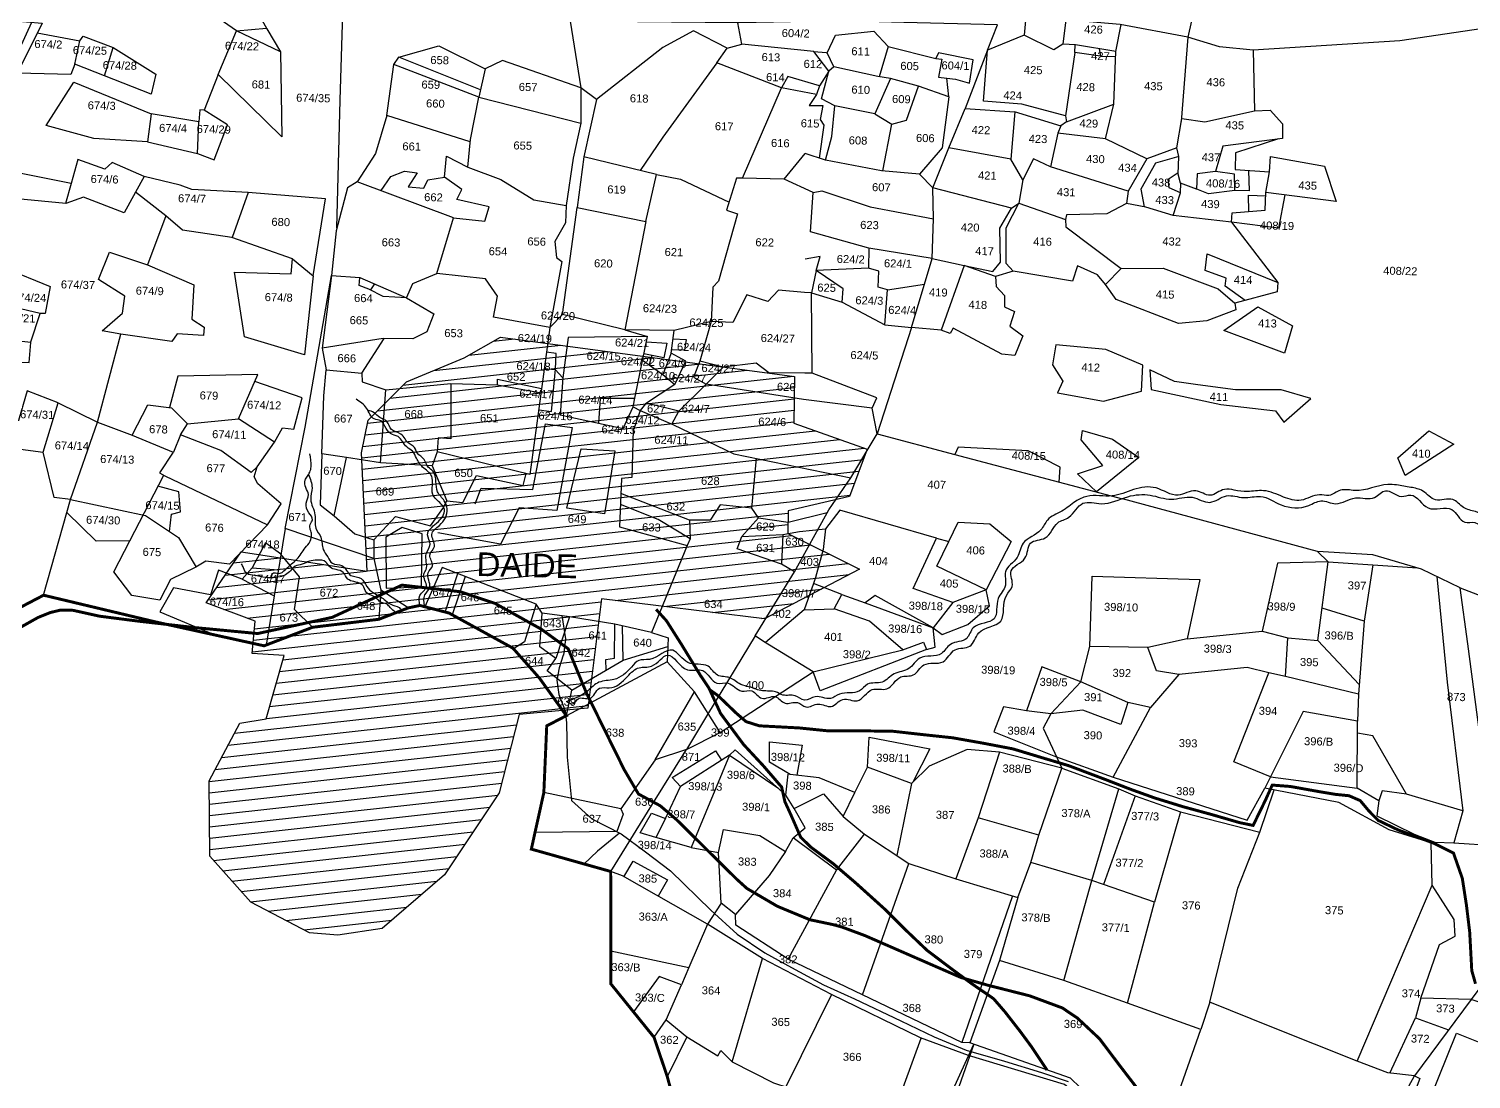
# Model space of a CAD drawing. Header units: millimetres. Extents: x 348367 to 356748, y 1836285 to 1844490.
# Drawn here: x 350241 to 352675, y 1839039 to 1840811 of the extents above; entities that cross this region are included whole.
import ezdxf
from ezdxf.enums import TextEntityAlignment as Align

# ---------------------------------------------------------------- set-up
doc = ezdxf.new("R2010")
doc.units = ezdxf.units.MM
for name, color, linetype in [('BND', 6, 'Continuous'), ('DIMENSION', 7, 'Continuous'), ('Plot', 7, 'Continuous'), ('ROAD', 1, 'Continuous'), ('ROADS', 50, 'Continuous'), ('Stream', 4, 'Continuous'), ('VILLAGE AREA', 1, 'Continuous')]:
    doc.layers.add(name, color=color, linetype=linetype)
doc.styles.get("Standard").update_dxf_attribs({"font": 'arial.ttf'})

msp = doc.modelspace()

# ---------------------------------------------------------------- hatches: boundary and pattern name
at = {"layer": 'VILLAGE AREA'}
h = msp.add_hatch(dxfattribs=at)
h.set_pattern_fill('ANSI31', color=256, scale=6, angle=321.2909465, style=0)
h.paths.add_polyline_path([(350714.4, 1839286.1), (350615.4, 1839337.5), (350546.4, 1839415.2), (350545.4, 1839542.3), (350596.9, 1839639.4), (350641.6, 1839647.1), (350671.7, 1839753.9), (350617.9, 1839757.3), (350623.1, 1839811.7), (350540, 1839842.8), (350599.3, 1839928.7), (350812, 1839896), (350802.4, 1840095.6), (350813.4, 1840150.8), (350878.4, 1840215.8), (350975.9, 1840255.9), (351036.7, 1840291.2), (351533, 1840224.8), (351532.1, 1840146), (351656, 1840102), (351625.9, 1840022.2), (351522.2, 1839997.8), (351521.7, 1839959.6), (351643, 1839899.5), (351482.3, 1839815.9), (351207.3, 1839849.6), (351184.3, 1839664.7), (351068.7, 1839654.5), (351034.9, 1839521.9), (350942.7, 1839384), (350837.4, 1839293.2), (350762.2, 1839281.8)])
h.paths.add_polyline_path([(350985.9, 1839878.4), (351176.6, 1839873.8), (351178, 1839933.8), (350987.3, 1839938.3)], flags=24)

# ---------------------------------------------------------------- linework, layer by layer
at = {"layer": 'BND', "lineweight": 30, "const_width": 5}
msp.add_lwpolyline([(351346.5, 1838940.5), (351318.5, 1839042.8), (351296.1, 1839109.5), (351223.3, 1839199.6), (351222.9, 1839389.4), (351089, 1839427.1), (351110.1, 1839522.5), (351115, 1839635.1), (351148.1, 1839652.3), (351102.7, 1839715.7), (351058, 1839766.2), (350950.1, 1839825.5), (350900.9, 1839838.3), (350881.4, 1839834.2), (350831.8, 1839815), (350719.9, 1839801.5), (350638, 1839770.2), (350453.6, 1839810.8), (350265.9, 1839855.6), (349910.9, 1839670.1)], dxfattribs=at)
at = {"layer": 'Plot'}
for points in [[(352303, 1841343.9), (352264.8, 1841098.9), (352209.1, 1840852.2), (352196.7, 1840797.2)], [(352912, 1840843.8), (352554.7, 1840791), (352307.1, 1840775.2), (352250.4, 1840780.9), (352196.7, 1840797.2), (352082.9, 1840818.9), (351991.1, 1840826.3), (351923.5, 1840831.8), (351920.8, 1840800.4), (351859, 1840775.1), (351875.9, 1840817.9), (351717.5, 1840822.1), (351614.4, 1840824.8), (351439.3, 1840821.3), (351154.6, 1840824.5), (350771.3, 1840855.9), (350515.5, 1840907.2), (350330, 1840958.2), (350145.2, 1841019)], [(350598.5, 1840890.6), (350642.7, 1840811.5), (350665.7, 1840772.3), (350668.2, 1840628.9), (350560.7, 1840734.1), (350537.1, 1840673.9), (350529.6, 1840674.5), (350528, 1840654.3), (350447.5, 1840667.8), (350441.1, 1840620.9), (350525.6, 1840601.1), (350528, 1840654.3)], [(350760.7, 1840475.5), (350766.5, 1840691.1), (350771.3, 1840855.9), (350672.1, 1840860.3), (350669.2, 1840876.4)], [(350560.7, 1840734.1), (350591.2, 1840807.8), (350521.5, 1840856.2)], [(350210.5, 1840825.6), (350263.6, 1840821.1), (350220.5, 1840734.6), (350174.2, 1840666.4), (350246, 1840822.6)], [(350665.7, 1840772.3), (350591.2, 1840807.8), (350642, 1840812.7)], [(351154.6, 1840824.5), (351172.4, 1840712), (351172.4, 1840652.4), (351159.5, 1840593.1), (351147.9, 1840513.1), (351146.6, 1840483.8), (351128.5, 1840452.6), (351131.3, 1840425.5), (351140.5, 1840418.6), (351120.3, 1840307.6), (351105.1, 1840195.3), (351086.7, 1840059.5), (350929.9, 1840097.8), (350921.7, 1840073.7), (350946.3, 1840014.7), (350973.3, 1840011.9), (350996.4, 1840057.5), (351075.4, 1840040.8), (351080.3, 1840061.1)], [(351668.7, 1840668.2), (351601.4, 1840681.7), (351578.6, 1840693.3), (351591, 1840739.9), (351565.8, 1840773.3), (351444.5, 1840785.4), (351437.3, 1840821.4)], [(351991.1, 1840826.3), (351986.1, 1840785.3)], [(352057.9, 1840625.8), (352072.2, 1840684.1), (352075.5, 1840773.1), (352084.2, 1840818.7)], [(350255.2, 1840804.4), (350327, 1840790.9), (350332.4, 1840799), (350383.3, 1840779.6), (350455.1, 1840734.9), (350447.7, 1840701.2), (350368.7, 1840732.3), (350318.8, 1840752), (350311.7, 1840734.1), (350221.6, 1840736.8)], [(350318.8, 1840752), (350327, 1840790.9)], [(351419.7, 1840778.9), (351362.9, 1840808.1), (351310.7, 1840780), (351198.7, 1840692), (351172.4, 1840712), (351040.2, 1840758), (351010.9, 1840743.6), (351000.3, 1840696.1), (351172.4, 1840652.4)], [(351599.7, 1840747.4), (351591, 1840739.9), (351575.1, 1840715.3), (351521.7, 1840730.9), (351511.2, 1840711.6), (351402.3, 1840754.1), (351419.7, 1840778.9), (351444.5, 1840785.4)], [(351793.6, 1840696.4), (351742.3, 1840714.5), (351695.4, 1840727.3), (351673.9, 1840730.9), (351599.7, 1840747.4), (351588.5, 1840770.9), (351602.2, 1840800.4), (351666.8, 1840807.5), (351691.2, 1840781.5), (351676.2, 1840730.5)], [(352075.5, 1840773.1), (352007.3, 1840784.3), (351986.1, 1840785.3), (351970.9, 1840775.8), (351920.8, 1840800.4)], [(352196.7, 1840797.2), (352185.8, 1840655.1)], [(350368.7, 1840732.3), (350383.3, 1840779.6)], [(350985.7, 1840620.9), (350845.1, 1840664.9), (350856.9, 1840751.3), (350865.2, 1840763.8), (350932.9, 1840782.8), (351010.9, 1840743.6)], [(351003, 1840708.3), (350865.2, 1840763.8)], [(351565.8, 1840773.3), (351586.3, 1840771.3)], [(351691.2, 1840781.5), (351771.5, 1840761.2)], [(351793.6, 1840696.4), (351790.1, 1840728.3), (351804.8, 1840726.6), (351828.2, 1840719.8), (351834.7, 1840759.3), (351776, 1840770.6), (351771.5, 1840761.2), (351781.6, 1840760.3), (351776, 1840729.6), (351790.1, 1840728.3)], [(351990.6, 1840664.5), (351917, 1840684.2), (351851.9, 1840689.1), (351859, 1840775.1), (351821.4, 1840677.1)], [(352006.3, 1840771.6), (351990.6, 1840664.5), (351991.9, 1840654.4), (351982.5, 1840647.7)], [(352049.4, 1840765.4), (352006.3, 1840771.6), (352006.9, 1840784.3)], [(352047.5, 1840777.7), (352049.4, 1840765.4), (352075.2, 1840764.5)], [(352307.1, 1840775.2), (352309.6, 1840673.1), (352335.9, 1840674.3), (352356.7, 1840651), (352356.8, 1840626.5), (352256.2, 1840613.2), (352243.4, 1840570.5), (352212.9, 1840566.9), (352211.5, 1840540.8), (352184.3, 1840551.1), (352180.7, 1840566.2), (352181.9, 1840595.8), (352178.5, 1840610.5), (352186.6, 1840659.9), (352225.8, 1840654.3), (352309.6, 1840673.1)], [(351000.3, 1840696.1), (350856.9, 1840751.3)], [(351402.3, 1840754.1), (351311.1, 1840628.6), (351272.5, 1840572.3)], [(350441.1, 1840620.9), (350350.4, 1840626.5), (350270, 1840648.1), (350316.9, 1840721.3), (350447.5, 1840667.8)], [(351575.1, 1840715.3), (351570.5, 1840700.4), (351511.2, 1840711.6)], [(351695.4, 1840727.3), (351668.7, 1840668.2), (351697.4, 1840650.5)], [(351682.1, 1840571.8), (351697.4, 1840650.5), (351722, 1840657.1), (351742.3, 1840714.5)], [(350981.6, 1840578), (350986.1, 1840624.4), (351000.3, 1840696.1)], [(351198.7, 1840692), (351177.7, 1840595.2), (351166.2, 1840509.6), (351282.4, 1840486.4), (351300.1, 1840565.6), (351177.7, 1840595.2)], [(351445.6, 1840559.1), (351511.2, 1840711.6)], [(351570.5, 1840700.4), (351557.9, 1840682.2), (351581.2, 1840681.8), (351576.5, 1840658.5), (351582.6, 1840649), (351575, 1840593.1)], [(351793.6, 1840696.4), (351782.2, 1840610.3), (351744, 1840565.9)], [(350525.6, 1840601.1), (350553.7, 1840590.5), (350576.5, 1840649.2), (350537.1, 1840673.9)], [(350845.1, 1840664.9), (350826.2, 1840601.1), (350795.2, 1840553.2), (350778.5, 1840543.1), (350759.4, 1840470.7), (350752, 1840394.9), (350799.7, 1840391.7), (350878.4, 1840357.7), (350839, 1840359.4), (350814.9, 1840372), (350798.7, 1840378.4), (350799.7, 1840391.7)], [(351585.3, 1840589.7), (351596.4, 1840629.7), (351601.4, 1840681.7)], [(352178.5, 1840610.5), (352127.6, 1840591.9), (352057.9, 1840625.8), (351977.3, 1840635.2), (351965.2, 1840578.7), (351936.6, 1840592.1), (351918.2, 1840556.3), (351898.4, 1840591.6), (351793.4, 1840610.4), (351821.4, 1840677.1), (351905.2, 1840671.5), (351898.4, 1840591.6)], [(351903.8, 1840671.6), (351982.5, 1840647.7), (351977.5, 1840635.1)], [(351991.9, 1840654.4), (352072.2, 1840684.1)], [(352350, 1840625.6), (352277.6, 1840602.2), (352276.6, 1840573.9), (352334.8, 1840570.3), (352336.3, 1840596.2), (352427.4, 1840579.8), (352447.2, 1840520), (352328.7, 1840535.1), (352334.8, 1840570.3)], [(350435.6, 1840561.9), (350381.5, 1840585.7), (350369.3, 1840574.7), (350323.7, 1840590.9), (350312.6, 1840550.6), (350303.1, 1840516.4)], [(351141.8, 1840329.3), (351120.3, 1840307.6), (351025.3, 1840324.9), (351031.8, 1840360.3), (351011.7, 1840389.5), (350929.8, 1840398.7), (350957.9, 1840492.7), (351010.4, 1840486.6), (351017.8, 1840510.8), (350963.3, 1840523.5), (350971.7, 1840540), (350942.7, 1840561.1), (350945.8, 1840596.5), (350981.6, 1840578), (351037.8, 1840556.9), (351093.3, 1840522.6), (351147.9, 1840513.1)], [(351515.9, 1840557.4), (351550.9, 1840601.2)], [(351765.7, 1840424), (351767.6, 1840491), (351766.6, 1840542.9), (351744, 1840565.9), (351679.9, 1840572), (351585.3, 1840589.7), (351550.9, 1840601.2)], [(351899.6, 1840509), (351766.6, 1840542.9), (351793.4, 1840610.4)], [(352127.6, 1840591.9), (352096.2, 1840537.3), (352093.3, 1840516.6)], [(352181.9, 1840595.8), (352142.4, 1840584.7), (352117.7, 1840540.8), (352123.3, 1840511)], [(350312.6, 1840550.6), (350208.4, 1840571.1), (350150.3, 1840582.5), (350138.6, 1840532.6)], [(350835.3, 1840538.3), (350851.8, 1840562.3), (350874.9, 1840571.4), (350896.1, 1840568.3), (350881.1, 1840544.5), (350907.4, 1840542.3), (350914.2, 1840556.7), (350942.7, 1840561.1)], [(352096.2, 1840537.3), (351965.2, 1840578.7)], [(352184.8, 1840534.5), (352165.5, 1840543.2), (352163.6, 1840557.5), (352180.8, 1840568.7)], [(352299.4, 1840572.5), (352300.4, 1840537.9), (352276.1, 1840538.5), (352275.5, 1840566.2), (352243.4, 1840570.5)], [(350611.3, 1840535.4), (350515.9, 1840540.4), (350496.5, 1840547.7), (350435.6, 1840561.9), (350421.2, 1840535.8)], [(350957.9, 1840492.7), (350795.2, 1840553.2)], [(351300.1, 1840565.6), (351340.8, 1840557.4), (351422.6, 1840518.8)], [(351564.7, 1840535.3), (351515.9, 1840557.4), (351445.6, 1840559.1), (351435.3, 1840559.3), (351418.4, 1840505.4), (351436.9, 1840499)], [(351918.2, 1840556.3), (351911.6, 1840517.1)], [(352172, 1840496.6), (352184.8, 1840534.5), (352185.3, 1840550.8)], [(352276.1, 1840538.5), (352231.6, 1840533.1), (352209.1, 1840541.7)], [(350472.4, 1840495.6), (350421.2, 1840535.8), (350402, 1840500.9), (350333.4, 1840527.4), (350303.3, 1840516.4), (350138.6, 1840532.6), (350134.2, 1840522.4), (350115, 1840443.4), (350199.7, 1840408.3), (350276.7, 1840376.5), (350268.4, 1840331.2), (350260, 1840330.9), (350196, 1840346), (350189.7, 1840287.9)], [(350720.6, 1840394.7), (350741.6, 1840524.6), (350611.3, 1840535.4), (350584.2, 1840459.1)], [(351765.7, 1840424), (351658.3, 1840441.1), (351560.2, 1840469), (351564.7, 1840535.3)], [(351564.7, 1840535.3), (351579.4, 1840538.1), (351660.6, 1840511), (351767.6, 1840491)], [(352360.8, 1840531), (352350.1, 1840474.9), (352270.8, 1840485.1), (352271.8, 1840500.7), (352327.4, 1840505.3), (352328.7, 1840535.1)], [(352299.6, 1840503), (352299.3, 1840530.9), (352328.5, 1840529.6)], [(350686.1, 1840423), (350583.3, 1840459.5), (350500.2, 1840471.8), (350472.4, 1840495.6), (350441.4, 1840412.9)], [(351282.4, 1840486.4), (351246.7, 1840303.3), (351141.8, 1840329.3), (351166.2, 1840509.6)], [(351436.9, 1840499), (351404.6, 1840385.8), (351395.3, 1840375.7), (351392.4, 1840317.6), (351373.4, 1840250.8)], [(351819.5, 1840412), (351867.7, 1840401.7), (351881, 1840417.8), (351879.5, 1840474.8), (351899.6, 1840509), (351911.6, 1840517.1)], [(352058.1, 1840380), (352044.3, 1840396.5), (352011, 1840411.2), (352002.2, 1840385.5), (351902.2, 1840402.7), (351890.5, 1840415.6), (351890.2, 1840475.7), (351911.6, 1840517.1), (351990.4, 1840489.5)], [(352270.8, 1840485.1), (352172, 1840496.6), (352126, 1840510.5), (352093.3, 1840516.6), (352060.5, 1840499.3), (351992.1, 1840497.5), (351990.4, 1840489.5), (351990.9, 1840477.5)], [(351990.9, 1840477.5), (352084.4, 1840407.1)], [(352270.8, 1840485.1), (352349, 1840383.1), (352347.7, 1840367.7), (352276.4, 1840348.4), (352278, 1840336.9), (352229.2, 1840318.4), (352181, 1840314.3), (352075.7, 1840354.4), (352058.1, 1840380), (352084.4, 1840407.1), (352155.5, 1840407.3), (352248, 1840372.7), (352276.4, 1840348.4)], [(350311.1, 1840016.9), (350356.9, 1840147.5), (350396.4, 1840295.9), (350364.9, 1840301.8), (350398.9, 1840331.8), (350403.1, 1840360.1), (350358.8, 1840388.1), (350377.2, 1840434.5), (350441.4, 1840412.9), (350519.7, 1840379.4), (350516.3, 1840321.6), (350537, 1840308.1), (350535.8, 1840293.8), (350491.3, 1840296.9), (350482.1, 1840283.9), (350396.4, 1840295.9)], [(350720.6, 1840394.7), (350706.3, 1840261), (350604.8, 1840291.7), (350588.3, 1840400.7), (350683.5, 1840397.7), (350686.1, 1840423), (350720.6, 1840394.7)], [(351658.3, 1840441.1), (351657.9, 1840407.3), (351569.6, 1840403.5), (351576.3, 1840427.2), (351551, 1840422.4)], [(351902.2, 1840402.7), (351872.4, 1840393.3), (351873.4, 1840376.3), (351887.5, 1840361.1), (351887.8, 1840342), (351904.2, 1840334.4), (351896.6, 1840309.6), (351918.3, 1840293.3), (351905.1, 1840259.9), (351883.1, 1840262.2), (351801.1, 1840306), (351795.8, 1840297.4), (351780.7, 1840302.9), (351730.3, 1840307.6), (351765.7, 1840424), (351819.5, 1840412), (351780.7, 1840302.9)], [(352293.4, 1840353), (352260.1, 1840377.1), (352261.4, 1840390.6), (352226, 1840403.7), (352229.4, 1840431.4), (352349, 1840383.1)], [(350878.4, 1840357.7), (350888.8, 1840381.6), (350929.8, 1840398.7)], [(351569.6, 1840403.5), (351561.9, 1840365.6), (351550.1, 1840366.6)], [(351561.9, 1840365.6), (351613.7, 1840350), (351615.5, 1840372.4), (351569.6, 1840403.5)], [(351613.7, 1840350), (351685.3, 1840311.7), (351689.8, 1840370.9), (351674.4, 1840375.6), (351675.3, 1840402.5), (351657.9, 1840407.3)], [(351872.4, 1840393.3), (351819.5, 1840412)], [(350673.6, 1839968.3), (350707.5, 1840139.4), (350752, 1840394.9), (350736.1, 1840272.5)], [(350824.4, 1840381), (350817.4, 1840370.7)], [(351689.8, 1840370.9), (351752.6, 1840380.7)], [(350878.4, 1840357.7), (350924.5, 1840330.5), (350912.5, 1840300.3), (350889.1, 1840288.5), (350838.7, 1840288.7), (350736.1, 1840272.5), (350742.7, 1840236.1), (350802.8, 1840230.5), (350840.5, 1840288.7)], [(351550.1, 1840366.6), (351505.9, 1840370.6), (351487.9, 1840351.1), (351452.6, 1840362.3), (351429.3, 1840315.7), (351392.4, 1840317.6), (351330.1, 1840302.4), (351246.7, 1840303.3), (351285, 1840292.1), (351151.1, 1840290.4), (351141.9, 1840222.7), (351137.7, 1840160.2), (351244.1, 1840137), (351261, 1840173.6), (351264.4, 1840191.1), (351285, 1840292.1)], [(351563.1, 1840230.4), (351561.9, 1840365.6)], [(350244.6, 1840282.9), (350260, 1840330.9)], [(352257.5, 1840302.3), (352314.8, 1840342.5), (352373.8, 1840310.3), (352359.8, 1840264.1), (352257.5, 1840302.3)], [(350179.9, 1840225.3), (350182.6, 1840250.1), (350241.4, 1840248.1), (350244.5, 1840281.9), (350188.5, 1840288), (350135.4, 1840318.1), (350110.1, 1840270.4), (350143.7, 1840236.4)], [(351276.8, 1840252), (351310.7, 1840228.2), (351330.9, 1840211), (351349.8, 1840250.7), (351325.1, 1840264.3), (351330.1, 1840302.4)], [(351685.3, 1840311.7), (351730.3, 1840307.6), (351672.5, 1840128), (351664.3, 1840171.4), (351548.1, 1840185.6)], [(351283.2, 1840283.3), (351317.5, 1840281), (351312.5, 1840256.4), (351279.1, 1840263.2)], [(351328.2, 1840288.1), (351350.1, 1840286.9), (351347.4, 1840269), (351325.8, 1840269.5)], [(352121, 1840244), (352058.7, 1840270.5), (351974.4, 1840278.3), (351968.3, 1840244.3), (351986, 1840216.8), (351976.8, 1840196.9), (352054.7, 1840183.3), (352119, 1840200.1), (352121, 1840244)], [(351101.4, 1840168.2), (351123.1, 1840165.4), (351129.6, 1840237.3), (351130.7, 1840263.6), (351114.7, 1840265.8)], [(351292.1, 1840260.6), (351287.6, 1840244.4)], [(351325.1, 1840264.3), (351310.7, 1840228.2)], [(351664.3, 1840171.4), (351671.8, 1840188.6), (351563.1, 1840230.4), (351550.8, 1840230.4), (351489.7, 1840231.1), (351468.3, 1840247.3), (351412.8, 1840240.5), (351373.4, 1840250.8), (351362.9, 1840223.6), (351383.8, 1840211.7), (351412.8, 1840240.5)], [(350415.3, 1840125.7), (350441.6, 1840176.6), (350482, 1840171.9), (350508.6, 1840145), (350594.9, 1840153.4), (350627.5, 1840228), (350492.5, 1840225.4), (350478.6, 1840172.3)], [(350921.7, 1840073.7), (350834.5, 1840079.2), (350776.8, 1840087.9), (350735.7, 1840094.1), (350739, 1840191.8), (350742.7, 1840236.1)], [(350802.8, 1840230.5), (350803.6, 1840215.5), (350843.5, 1840202.4), (350953.2, 1840213), (351031.8, 1840210.5), (351031.9, 1840220.4), (351106.4, 1840204.6)], [(351110.9, 1840238.3), (351129.5, 1840236.6), (351141.9, 1840222.7)], [(352132.8, 1840236.2), (352134.8, 1840202.7), (352252.5, 1840177.3), (352344.7, 1840166.7), (352359.1, 1840147.5), (352404.3, 1840187.7), (352354.5, 1840202.2), (352277.1, 1840202.1), (352213.9, 1840210.4), (352174.4, 1840216.3), (352132.8, 1840236.2)], [(350655.5, 1840113.7), (350668.8, 1840137.8), (350688.3, 1840135.9), (350702.2, 1840188.7), (350622.4, 1840216.4)], [(350834.5, 1840079.2), (350843.5, 1840202.4)], [(350953.2, 1840213), (350953.2, 1840119.4), (350931.6, 1840121.1), (350929.9, 1840097.8)], [(351031.8, 1840210.5), (351105.4, 1840197.3)], [(351330.9, 1840211), (351281.9, 1840178.5), (351272.9, 1840167.5), (351264.5, 1840142.7), (351260.7, 1840134.7), (351258.4, 1840054), (351241.4, 1840052.7), (351237.7, 1839971), (351351.9, 1839939.7)], [(351383.8, 1840211.7), (351338.2, 1840166.3), (351283.6, 1840179.7)], [(351548.1, 1840185.6), (351383.8, 1840211.7)], [(353252.5, 1840221.1), (353213, 1840116.9), (353130.6, 1839951.4), (353063.5, 1839787.1), (353033.7, 1839713.8), (352910.8, 1839504.2), (352869.2, 1839433.4), (352675, 1839173.1), (352579.2, 1839044.6), (352534.4, 1839049.6), (352482.9, 1839069.1), (352609.4, 1839366.4), (352607.8, 1839437.7), (352536.9, 1839459.9), (352451.8, 1839505.6), (352326.9, 1839530.1)], [(350265.9, 1839855.6), (350304.9, 1839994.9), (350311.1, 1840016.9), (350283.9, 1840020.4), (350265.1, 1840096.7), (350290.7, 1840180.2), (350237.9, 1840200.6), (350210.3, 1840104.4), (350265.1, 1840096.7)], [(350290.7, 1840180.2), (350356.9, 1840147.5), (350415.3, 1840125.7), (350484.4, 1840097.1), (350461.6, 1840062.2), (350470.7, 1840057.3), (350643.5, 1839974.6), (350666.8, 1840009.7), (350627.4, 1840043.5), (350621.2, 1840055.1), (350626.4, 1840072.3), (350616.4, 1840062.8), (350564.8, 1840099.7), (350497.2, 1840126.5), (350508.6, 1840145)], [(351263.7, 1840187.4), (351204.9, 1840187.3), (351202.1, 1840146.1)], [(350626.4, 1840072.3), (350655.5, 1840113.7), (350594.9, 1840153.4)], [(351261, 1840173.6), (351272.9, 1840167.5), (351327.8, 1840143.5), (351430.8, 1840094.2), (351628, 1840053.8)], [(351326.3, 1840144.1), (351338.2, 1840166.3)], [(350994.4, 1840009.6), (351004.2, 1840036.4), (351091.6, 1840034.1), (351113, 1840144.7), (351158, 1840138.4), (351132, 1839998.8), (351068.4, 1840002.9), (351037.2, 1839941.8), (350931.2, 1839961.1)], [(351533, 1839894.8), (351591, 1839999.6), (351628, 1840053.8), (351672.5, 1840128), (351803.6, 1840092.9), (352086.9, 1840018.4)], [(352042.9, 1840030), (352010.9, 1840060.6), (352053.3, 1840074.5), (352017.1, 1840117.7), (352019.2, 1840133.4), (352069.9, 1840118.8), (352114.2, 1840088.2), (352042.9, 1840030)], [(352603.7, 1840133.1), (352645.6, 1840110.7), (352563.6, 1840057.5), (352551.2, 1840087.6), (352603.7, 1840133.1)], [(350497.2, 1840126.5), (350484.9, 1840096.9)], [(351979.9, 1840046.6), (351981.4, 1840071.7), (351927.5, 1840099.2), (351809.3, 1840105.6), (351803.6, 1840092.9)], [(350735.7, 1840094.1), (350732.8, 1840008), (350756.4, 1839989.5), (350776.8, 1840087.9)], [(351173.3, 1840102.4), (351230, 1840099.1), (351212.5, 1839993), (351148.7, 1840002.3), (351173.3, 1840102.4)], [(351460.9, 1840002.6), (351469.1, 1840086.4)], [(350411.3, 1839947.2), (350468.6, 1840058.4)], [(350478.3, 1839962.9), (350482, 1839992.2), (350496.8, 1839996.5), (350494, 1840029.9), (350458.8, 1840039.5)], [(350311.1, 1840016.9), (350437.8, 1839989.9), (350493.3, 1839952.9), (350523.1, 1839903)], [(350756.4, 1839989.5), (350790.9, 1839959.3), (350823.1, 1839948.9), (350859.5, 1839988.3), (350919.1, 1839972.4), (350939.7, 1840001.7), (350946.3, 1840014.7)], [(351357.2, 1839951), (351302.9, 1839983.3), (351239.4, 1840008.9)], [(351355.9, 1839982.2), (351240.3, 1840027.5)], [(351466.5, 1839787.2), (351533, 1839894.8), (351511.1, 1839907.7), (351436.6, 1839933.9), (351444.4, 1839954.5), (351472.4, 1839986.1), (351460.9, 1840002.6), (351407.6, 1840008.3), (351390.8, 1839982.1), (351355.9, 1839982.2), (351357.2, 1839951), (351351.9, 1839939.7), (351291.8, 1839792.5), (351320, 1839783.8), (351318.5, 1839742.9)], [(352416, 1839929.5), (352086.9, 1840018.4)], [(350643.5, 1839974.6), (350579.5, 1839908.1), (350539.7, 1839912.9), (350523, 1839902.9), (350480, 1839881.9), (350461.8, 1839847.2), (350414.9, 1839854.9), (350384.6, 1839895.3), (350411.3, 1839947.2), (350354.7, 1839946.8), (350304.9, 1839994.9)], [(351472.4, 1839986.1), (351522.3, 1839978.6), (351588.5, 1839995.2)], [(351772.9, 1839951.7), (351609.6, 1839999), (351585.5, 1839967.7), (351581.5, 1839932.6), (351568.3, 1839885.7), (351565.3, 1839875.3), (351549.6, 1839830.8), (351600.2, 1839832.8), (351612.9, 1839856.7), (351565.3, 1839875.3)], [(350823.1, 1839917.3), (350673.6, 1839968.3), (350655, 1839854.7), (350641.3, 1839771.5)], [(351444.4, 1839954.5), (351513.4, 1839958.1), (351541.8, 1839963.2), (351585.5, 1839967.7)], [(351513.4, 1839958.1), (351511.1, 1839907.7)], [(351800.5, 1839843.2), (351733.3, 1839867), (351772.9, 1839951.7), (351793.8, 1839946), (351809.2, 1839978.9), (351862.5, 1839976.2), (351898.9, 1839946.3), (351856.8, 1839864.8), (351773.6, 1839904.7), (351793.8, 1839946)], [(350719.9, 1839801.5), (350689.3, 1839831.6), (350697.7, 1839886.7), (350666.5, 1839924.9), (350640.1, 1839943.7), (350617.6, 1839901.6), (350600.8, 1839882.7), (350561, 1839897.6), (350547.3, 1839856), (350484.9, 1839868.1), (350461.8, 1839827.6), (350556.1, 1839788.2)], [(350823.1, 1839948.9), (350823.1, 1839917.3), (350835, 1839864.1), (350831.8, 1839815)], [(352656.5, 1839868.3), (352591.3, 1839899.8), (352509, 1839923.5), (352416, 1839929.5), (352433.7, 1839911.7), (352348.3, 1839909.5), (352322.3, 1839795), (352365.7, 1839783.7), (352416.3, 1839778.9), (352433.7, 1839911.7), (352584.4, 1839901.8)], [(350617.6, 1839901.6), (350662.2, 1839898.6)], [(351097.4, 1839840.2), (350938.3, 1839902.3), (350909.4, 1839836.1)], [(350944.1, 1839828.7), (350964.7, 1839892)], [(350977.5, 1839887), (350955.3, 1839822.6)], [(352361.5, 1839718.2), (352333.7, 1839724.8), (352297.3, 1839733.5), (352182, 1839721.7), (352144.3, 1839728), (352129.2, 1839767.2), (352031.6, 1839769), (352035.2, 1839888), (352217.2, 1839882.1), (352196, 1839781.7), (352129.2, 1839767.2)], [(352509.1, 1839906.7), (352494.4, 1839811.6), (352423.5, 1839833.9)], [(352617.3, 1839887.2), (352634.3, 1839708.9), (352660.8, 1839492), (352645.9, 1839438)], [(350600.8, 1839882.7), (350655, 1839854.7)], [(350881.4, 1839834.2), (350835, 1839864.1)], [(351767.1, 1839800.4), (351782.5, 1839789.4), (351825.9, 1839806), (351862, 1839837.8), (351856.8, 1839864.8), (351800.5, 1839843.2), (351767.1, 1839800.4)], [(352613.5, 1839438.6), (352645.9, 1839438), (352714.9, 1839433.5), (352692.7, 1839598.6), (352669.2, 1839773.7), (352656.5, 1839868.3), (352737.2, 1839836.9)], [(351148.1, 1839652.3), (351157.6, 1839695.2), (351115.6, 1839728), (351130.2, 1839748.6), (351103.4, 1839768.4), (351107.5, 1839825.1), (351097.4, 1839840.2), (351077.5, 1839777.1), (351059, 1839765.1)], [(351612.9, 1839856.7), (351652.6, 1839842.7)], [(351756.1, 1839764), (351770.6, 1839767.9), (351767.1, 1839800.4), (351669.2, 1839855.1), (351652.6, 1839842.7), (351767.1, 1839800.4)], [(351291.8, 1839792.5), (351230, 1839807), (351153.3, 1839818.9), (351107.5, 1839825.1)], [(351153.3, 1839818.9), (351130.2, 1839748.6)], [(351549.6, 1839830.8), (351484.1, 1839775.8)], [(351715.7, 1839763.5), (351659.5, 1839811.8), (351600.2, 1839832.8)], [(352494.4, 1839811.6), (352484.7, 1839688.7), (352361.5, 1839718.2), (352365.7, 1839783.7)], [(351215.3, 1839729.3), (351215, 1839747.2), (351229.4, 1839749.6), (351230, 1839807)], [(351243.7, 1839746), (351242.7, 1839804)], [(351350.9, 1839595.1), (351407.8, 1839623.8), (351564.5, 1839726.3), (351480.9, 1839777.7), (351466.5, 1839787.2), (351386.5, 1839654.3), (351350.9, 1839595.1)], [(352196, 1839781.7), (352322.3, 1839795)], [(351157.6, 1839695.2), (351243.7, 1839746), (351319.5, 1839769.3)], [(351564.5, 1839726.3), (351715.7, 1839763.5), (351750.9, 1839776.1), (351756.1, 1839764), (351576.5, 1839694.1), (351564.5, 1839726.3)], [(352016.6, 1839709.2), (352031.6, 1839769)], [(352416.3, 1839778.9), (352486, 1839704.9)], [(351298, 1839577.9), (351364.2, 1839692.7), (351318.5, 1839742.9), (351148.1, 1839652.3)], [(352182, 1839721.7), (352133.8, 1839666), (352095.8, 1839674.4), (352016.6, 1839709.2), (351950.3, 1839734.5), (351924.8, 1839660.5), (351885.8, 1839667.4), (351869.8, 1839624.8), (351973.4, 1839583.4), (352071.1, 1839548.5), (352297.1, 1839475.7), (352326.9, 1839530.1)], [(352336.2, 1839548.9), (352274.6, 1839574.5), (352333.7, 1839724.8)], [(351407.8, 1839623.8), (351364.2, 1839692.7)], [(352016.6, 1839709.2), (351965.9, 1839655.4), (351952.6, 1839631.3), (351984.4, 1839563.9), (352080.5, 1839528.7), (352108.2, 1839517.1), (352184.5, 1839490.1), (352318.5, 1839455.9)], [(352095.8, 1839674.4), (352083.6, 1839637.2), (352019.5, 1839661.7), (351965.9, 1839655.4), (351924.8, 1839660.5)], [(352071.1, 1839548.5), (352133.8, 1839666)], [(352484.7, 1839688.7), (352483.4, 1839643.3)], [(352519.4, 1839508.6), (352482.9, 1839529.8), (352483.4, 1839643.3), (352391.3, 1839659.3), (352326.9, 1839530.1)], [(352565.9, 1839520), (352509, 1839618.5), (352483.3, 1839622.9)], [(351222.9, 1839389.4), (351292.4, 1839501.1), (351350.9, 1839595.1), (351298, 1839577.9), (351239.8, 1839495.2), (351244, 1839486.1), (351233.3, 1839456.6), (351095.2, 1839455.3)], [(351423.7, 1839585.8), (351340.5, 1839532.6), (351326.6, 1839547.8), (351399.7, 1839593.2), (351410, 1839577.1)], [(351518.4, 1839518.4), (351433.2, 1839594.6), (351423.7, 1839585.8), (351504.9, 1839530.5)], [(351634.8, 1839522.7), (351574.9, 1839547.5), (351525.7, 1839553), (351491.1, 1839574), (351491, 1839608.1), (351546.1, 1839602.5), (351537.2, 1839551.7)], [(351878.9, 1839590.7), (351824.6, 1839595), (351760.3, 1839566.9), (351730.4, 1839537.9), (351656.4, 1839565.4), (351659.3, 1839616.2), (351761.5, 1839596.6), (351732.6, 1839540)], [(351423.7, 1839585.8), (351358.5, 1839429.8), (351299.3, 1839447), (351272.7, 1839454.7), (351291.6, 1839487.8), (351315.6, 1839478.9), (351299.3, 1839447)], [(351945.4, 1839450.6), (351984.4, 1839563.9), (351878.9, 1839590.7), (351843.1, 1839479.9)], [(351532.4, 1839495.9), (351518.4, 1839518.4), (351522.3, 1839553.4)], [(351604.1, 1839391.7), (351530.6, 1839446.3), (351551.1, 1839462.9), (351532.4, 1839495.9), (351582.3, 1839520.5), (351615.3, 1839482.2), (351634.8, 1839522.7), (351656.4, 1839565.4)], [(352336.2, 1839548.9), (352482.9, 1839529.8)], [(351239.8, 1839495.2), (351110.1, 1839522.5)], [(351315.6, 1839478.9), (351340.5, 1839532.6)], [(351730.4, 1839537.9), (351706, 1839416.3)], [(351987.9, 1839205.6), (352034.7, 1839374.1), (352080.5, 1839528.7)], [(352234.2, 1839168.6), (352281.2, 1839361.1), (352318.5, 1839455.9), (352342.8, 1839527)], [(352660.8, 1839492), (352565.9, 1839520), (352525, 1839525.6), (352519.4, 1839508.6), (352516.1, 1839483.3), (352579, 1839452.6), (352613.5, 1839438.6)], [(352108.2, 1839517.1), (352054.5, 1839367.3)], [(351615.3, 1839482.2), (351651.5, 1839452.6)], [(352184.5, 1839490.1), (352140.7, 1839337.5), (352054.5, 1839367.3), (352034.7, 1839374.1), (351932.2, 1839404.4), (351945.5, 1839450.5), (351843.1, 1839479.9), (351805.4, 1839376.7), (351910, 1839345.4), (351932.2, 1839404.4)], [(351358.5, 1839429.8), (351404.6, 1839421.6), (351413.3, 1839460.5), (351474.5, 1839450.1), (351517.9, 1839423), (351530.6, 1839446.3)], [(351522.5, 1839241.2), (351604.1, 1839391.7), (351651.5, 1839452.6), (351725.8, 1839403.1)], [(351517.9, 1839423), (351490.3, 1839382.7), (351433.4, 1839316.9)], [(351245.3, 1839380.5), (351260.6, 1839406.8), (351318.6, 1839375.3), (351302.9, 1839347.7)], [(351409.6, 1839335.8), (351404.6, 1839421.6)], [(351647.7, 1839181.2), (351725.8, 1839403.1), (351805.4, 1839376.7)], [(352021, 1839003), (351988.8, 1839029.7), (351826.5, 1839079.1), (351745.7, 1839108.6), (351595.8, 1839181.9), (351479, 1839242.7), (351386.5, 1839300.2), (351242.6, 1839382.1), (351222.9, 1839389.4)], [(352589.9, 1839175.7), (352621.8, 1839266.3), (352648, 1839280.1), (352646.5, 1839308.3), (352609.4, 1839366.4)], [(351647.7, 1839181.2), (351522.5, 1839241.2), (351433.9, 1839298.9), (351433.4, 1839316.9), (351409.6, 1839335.8), (351386.5, 1839300.2), (351354.8, 1839227.5)], [(351900.9, 1839348.2), (351815.3, 1839100.9)], [(351910, 1839345.4), (351879.1, 1839239.2)], [(352095.3, 1839167.1), (352140.7, 1839337.5)], [(351223.2, 1839255.2), (351354.8, 1839227.5), (351342.7, 1839198), (351304.9, 1839212.4), (351261.3, 1839152.6)], [(351427.9, 1839067.9), (351479, 1839242.7)], [(352130.6, 1838913.1), (352167.9, 1838976.8), (352218.7, 1839122.9), (352095.3, 1839167.1), (351987.9, 1839205.6), (351879.1, 1839239.2), (351828.8, 1839100.3)], [(351296.1, 1839109.5), (351316.4, 1839139.1), (351342.7, 1839198)], [(351595.8, 1839181.9), (351518.7, 1839025.7), (351454.3, 1838850.3), (351421, 1838770.3)], [(352222.6, 1838610.5), (352281.2, 1838768), (352239.1, 1838781), (352174.6, 1838865), (352129.2, 1838914.6), (351998.8, 1839040.8), (351828.8, 1839100.3), (351815.3, 1839100.9), (351647.7, 1839181.2)], [(352482.9, 1839069.1), (352338.6, 1839126.8), (352234.2, 1839168.6), (352218.7, 1839122.9)], [(352764.1, 1839144), (352675, 1839173.1), (352589.9, 1839175.7), (352581, 1839142.3), (352637, 1839122.1)], [(351316.4, 1839139.1), (351351.2, 1839110.4), (351318.5, 1839042.8)], [(352537.8, 1839049.3), (352581, 1839142.3)], [(351351.2, 1839110.4), (351403.5, 1839078.4), (351408.9, 1839087), (351427.9, 1839067.9), (351497.6, 1839032.5), (351521.8, 1839024.7), (351690.6, 1838953.8), (351756.2, 1838924.2), (351835.5, 1839098), (351771.1, 1838913.9)], [(351690.6, 1838953.8), (351746.9, 1839108.1)], [(352589.8, 1838965.9), (352650.6, 1839116.5), (352740.6, 1839080.4), (352775.9, 1839054.6), (352742.8, 1838983.3), (352773.7, 1838970.8), (352793.5, 1839024.7), (352797.7, 1839041.6), (352775.9, 1839054.6)], [(352655, 1838932.4), (352589.8, 1838965.9), (352564.9, 1838978.1), (352490.3, 1838833.4), (352420.5, 1838705.1), (352409.9, 1838717.3), (352497.5, 1838875.9), (352544.9, 1838982.2), (352579.2, 1839044.6), (352588.5, 1839039.8), (352564.9, 1838978.1)]]:
    msp.add_lwpolyline(points, dxfattribs=at)
at = {"layer": 'Plot', "color": 2}
msp.add_lwpolyline([(350844.1, 1839867.5), (350903.6, 1839869.6), (350905, 1839958.9), (350870.9, 1839970.1), (350843.7, 1839953.7), (350844.1, 1839867.5)], dxfattribs=at)
at = {"layer": 'Plot'}
msp.add_spline([(350712.9, 1840059.3), (350718.9, 1840037), (350716.6, 1840017.4), (350723.9, 1839991.5), (350725.2, 1839968.7), (350733.8, 1839953.3), (350737.6, 1839932.9), (350745.3, 1839920.2), (350753.2, 1839909.5), (350769.3, 1839905.5), (350784.5, 1839889.1), (350801.9, 1839883.9), (350811.4, 1839870.3), (350834.2, 1839852.8), (350843, 1839846.6), (350855.2, 1839838.8), (350868, 1839832.3), (350869.1, 1839829.4)], degree=3, dxfattribs=at)
at = {"layer": 'ROAD'}
for p, q in [((351140.4, 1839821.2), (351146.9, 1839781.7)), ((351146.9, 1839781.7), (351143.1, 1839754.6)), ((351143, 1839754.4), (351136.2, 1839733)), ((351136.2, 1839733), (351132.1, 1839712)), ((351132.1, 1839712), (351135.2, 1839687.9)), ((351135.2, 1839687.9), (351146.2, 1839660.4)), ((351146.2, 1839660.4), (351148.6, 1839640.1)), ((351148.6, 1839640.1), (351149.7, 1839582.1)), ((351149.7, 1839582.1), (351156.7, 1839509.1)), ((351156.7, 1839509.1), (351191.1, 1839478.3)), ((351191.1, 1839478.3), (351240.4, 1839452.8)), ((351237.7, 1839453.8), (351200.7, 1839423.5)), ((351240.4, 1839452.8), (351281.7, 1839422.3)), ((351200.7, 1839423.5), (351177.8, 1839401.8)), ((351281.7, 1839422.3), (351323.9, 1839390.3)), ((351323.9, 1839390.3), (351392.2, 1839324.1)), ((351392.2, 1839324.1), (351436.2, 1839283.5)), ((351436.2, 1839283.5), (351483.1, 1839252.3)), ((351483.1, 1839252.3), (351528, 1839227.5)), ((351528, 1839227.5), (351582.1, 1839198.1)), ((351582.1, 1839198.1), (351634.5, 1839174.6)), ((351712.8, 1839137.1), (351768.6, 1839110.1)), ((351768.6, 1839110.1), (351822.6, 1839087.8)), ((351822.6, 1839087.8), (351887.8, 1839069.4)), ((351887.8, 1839069.4), (351950.2, 1839050.3)), ((351950.2, 1839050.3), (351994.8, 1839035.1))]:
    msp.add_line(p, q, dxfattribs=at)
msp.add_lwpolyline([(350714.4, 1839286.1), (350615.4, 1839337.5), (350546.4, 1839415.2), (350545.4, 1839542.3), (350596.9, 1839639.4), (350641.6, 1839647.1), (350671.7, 1839753.9), (350617.9, 1839757.3), (350623.1, 1839811.7), (350540, 1839842.8), (350599.3, 1839928.7), (350812, 1839896), (350802.4, 1840095.6), (350813.4, 1840150.8), (350878.4, 1840215.8), (350975.9, 1840255.9), (351036.7, 1840291.2), (351533, 1840224.8), (351532.1, 1840146), (351656, 1840102), (351625.9, 1840022.2), (351522.2, 1839997.8), (351521.7, 1839959.6), (351643, 1839899.5), (351482.3, 1839815.9), (351207.3, 1839849.6), (351184.3, 1839664.7), (351068.7, 1839654.5), (351034.9, 1839521.9), (350942.7, 1839384), (350837.4, 1839293.2), (350762.2, 1839281.8), (350714.4, 1839286.1)], dxfattribs=at)
at = {"layer": 'ROADS', "color": 40}
msp.add_line((351634.5, 1839174.6), (351712.8, 1839137.1), dxfattribs=at)
at = {"layer": 'ROADS', "color": 40, "const_width": 5}
for points in [[(350183.2, 1839776.9), (350256.5, 1839818), (350277, 1839826.3), (350293.3, 1839830.2), (350315.5, 1839830.1), (350360.2, 1839820.2), (350424.4, 1839812), (350521.5, 1839800.9), (350627.1, 1839790.9), (350752.8, 1839818.2), (350870.6, 1839872.6), (350968.9, 1839861.5), (351027.7, 1839841.8), (351105.7, 1839798.3), (351151.2, 1839765.2), (351182.2, 1839690.1), (351245.6, 1839561.4), (351269.8, 1839520.1), (351306.5, 1839500.3), (351334.6, 1839476.3), (351434.9, 1839377), (351452.7, 1839360.8), (351504.3, 1839330.6), (351558.9, 1839308), (351597.8, 1839299.8), (351613.2, 1839295.6), (351652, 1839281.2), (351741.7, 1839242), (351813.9, 1839210.5), (351858.4, 1839197.7), (351930.1, 1839179.5), (351985.2, 1839159.1), (352010.8, 1839141.8), (352047.8, 1839107.2), (352082.1, 1839061.7), (352109.4, 1839026.1)], [(351959.4, 1839054.2), (351933.4, 1839093.2), (351914.3, 1839119.1), (351888.2, 1839152.6), (351869.1, 1839174.7), (351832.1, 1839200.1), (351796.5, 1839226.3), (351756.8, 1839256.3), (351721.3, 1839290.1), (351686.7, 1839324.7), (351635.7, 1839370.7), (351598.9, 1839402.2), (351560.9, 1839430.3), (351543.6, 1839447.1), (351526.8, 1839485.5), (351516.9, 1839507.2), (351511.4, 1839531.9), (351480.2, 1839568.1), (351447.2, 1839603.6), (351408.4, 1839656), (351388.5, 1839699.3), (351374.2, 1839720.5), (351342.5, 1839772.3), (351317, 1839812.5), (351299.6, 1839831.6)], [(351390.2, 1839696), (351404.5, 1839685.7), (351435.1, 1839656.3), (351451.3, 1839642.3), (351473.6, 1839635.2), (351541, 1839631.6), (351591.6, 1839626.5), (351644.5, 1839626.7), (351699.1, 1839626), (351751, 1839620.2), (351799.9, 1839615), (351851.8, 1839605.8), (351901.6, 1839596.3), (351948.9, 1839582), (351995.7, 1839568), (352055.6, 1839545.4), (352099.7, 1839528.3), (352141.1, 1839513.4), (352189.1, 1839498.6), (352236, 1839485.8), (352283.9, 1839471.9), (352307.1, 1839467.1), (352327.4, 1839508.7), (352339.4, 1839535.2), (352370.1, 1839532.8), (352419.8, 1839523.9), (352445.4, 1839519.6), (352468.9, 1839517.2), (352487.8, 1839509), (352502.6, 1839491.4), (352518, 1839475.7), (352552.2, 1839459.3), (352581.2, 1839448.6), (352611.1, 1839437.4), (352645.2, 1839420.5), (352660.2, 1839377.6), (352667.2, 1839331.9), (352672.6, 1839287.2), (352676.1, 1839222.1), (352682.4, 1839199.9)]]:
    msp.add_lwpolyline(points, dxfattribs=at)
at = {"layer": 'Stream'}
for points in [[(353420.7, 1842310), (353386.2, 1842292.4), (353364.4, 1842282.2), (353346.5, 1842270.8), (353332.7, 1842263.6), (353318.1, 1842257.9), (353299, 1842246.8), (353285, 1842241), (353272.3, 1842229.5), (353246.4, 1842216.3), (353225.6, 1842206.6), (353223.2, 1842182), (353206.7, 1842165.1), (353201.6, 1842148.6), (353185.5, 1842130.9), (353173.9, 1842120.8), (353166.6, 1842111), (353163.8, 1842097.2), (353140.7, 1842083.7), (353131.7, 1842068.9), (353125.2, 1842053.3), (353122.5, 1842039.4), (353104.2, 1842014.2), (353093.9, 1841991.6), (353076.2, 1841978), (353061.3, 1841966.6), (353048.2, 1841955.2), (353030.3, 1841949.1), (353022.7, 1841934.3), (353022.8, 1841920.4), (353023.5, 1841904), (353011.7, 1841875.7), (353010.8, 1841838.6), (353000.7, 1841810.8), (353005.7, 1841769.8), (352994.2, 1841740.9), (352996.8, 1841719.4), (352987.3, 1841689.7), (352992.9, 1841661.4), (352979.4, 1841634.8), (352984.6, 1841615.6), (352971.5, 1841579), (352977.5, 1841546.2), (352967.5, 1841521.8), (352969.8, 1841499.2), (352958.9, 1841471.8), (352961.7, 1841444.3), (352950.4, 1841413.4), (352952.4, 1841379.5), (352946.2, 1841357.4), (352946.5, 1841324.3), (352929.9, 1841287.5), (352930.7, 1841259.9), (352922.4, 1841226.4), (352925.7, 1841206.1), (352944, 1841195.4), (352950.8, 1841179.5), (352945.9, 1841155.3), (352947.7, 1841132.3), (352945.2, 1841112.6), (352947.7, 1841086.3), (352940.6, 1841063.1), (352942.1, 1841032.9), (352941.1, 1841011.3), (352940.9, 1840982.1), (352934.5, 1840964.9), (352938.1, 1840942.9), (352927.8, 1840913.9), (352931.8, 1840888.7), (352922.8, 1840856.9), (352933.6, 1840831.4), (352926.1, 1840795.2), (352929.9, 1840781), (352906.4, 1840737.4), (352906.1, 1840699.4), (352891.3, 1840680.6), (352889, 1840665.9), (352864.8, 1840646), (352860.5, 1840626.9), (352844, 1840605.2), (352847.8, 1840573.7), (352847.7, 1840545.5), (352866.3, 1840520.8), (352871.3, 1840501.1), (352889.7, 1840478.6), (352893.3, 1840455.8), (352905.4, 1840425), (352909.7, 1840405.7), (352916.6, 1840385), (352917.5, 1840356.2), (352922.4, 1840333.4), (352914.7, 1840304.1), (352921.2, 1840281.1), (352912.3, 1840256), (352916.6, 1840238), (352902.7, 1840218.8), (352898.5, 1840187.2), (352874.5, 1840163.2), (352861.6, 1840145.2), (352834.4, 1840133.4), (352821.6, 1840108.2), (352817.2, 1840084.6), (352813.2, 1840064.2), (352813.5, 1840039.3), (352809.6, 1840020.8), (352809.3, 1839998.7), (352798.6, 1839976.9), (352783.5, 1839961.3), (352757.4, 1839957.1), (352732.1, 1839955.8), (352713.4, 1839964.2), (352698, 1839987.9), (352682.2, 1839996.6), (352662.2, 1840003.5), (352643.9, 1840017.1), (352615.1, 1840016.5), (352593.4, 1840031.4), (352573.3, 1840037.6), (352549.3, 1840041.7), (352534.6, 1840042.4), (352479, 1840032.2), (352454.3, 1840032.7), (352434.9, 1840023.9), (352418.9, 1840025), (352388, 1840015.8), (352358.3, 1840021.3), (352324.6, 1840032), (352297.4, 1840030.7), (352275.3, 1840032.9), (352258.7, 1840034.2), (352234.6, 1840024.2), (352210.2, 1840031.8), (352180.5, 1840024.5), (352143.3, 1840036.6), (352105.2, 1840033.7), (352069.3, 1840023.1), (352026.5, 1840022.4), (352007.4, 1840013.9), (351984.2, 1839997.5), (351959.9, 1839982.4), (351948.9, 1839965.7), (351919.2, 1839943.3), (351909, 1839919.5), (351889.2, 1839895.3), (351889, 1839872.3), (351876.9, 1839849.9), (351870, 1839815.8), (351834.8, 1839800.6), (351823.7, 1839782.8), (351796.2, 1839772.6), (351781.1, 1839757.2), (351744.4, 1839749.2), (351726.1, 1839731.7), (351701.2, 1839722.7), (351681, 1839709.1), (351656.3, 1839705.2), (351642.6, 1839694), (351609.1, 1839688.7), (351593.9, 1839681.4), (351568, 1839684.2), (351550, 1839678.6), (351534.1, 1839686), (351513.6, 1839687.1), (351501.2, 1839692.5), (351478.9, 1839694.3), (351457.9, 1839700.6), (351442.3, 1839705.1), (351423.8, 1839716.3), (351403.3, 1839720.8), (351387.3, 1839735.6), (351353.1, 1839741.9), (351327.7, 1839762.6), (351288.3, 1839747.3), (351270.3, 1839745.4), (351257.9, 1839734.2), (351228.5, 1839713.4), (351203.1, 1839708.6), (351184.5, 1839694.3), (351148.8, 1839676)], [(350900.9, 1839838.3), (350900.7, 1839854.9), (350911.8, 1839870.1), (350907.5, 1839891), (350911.3, 1839898.8), (350911.4, 1839925.5), (350918, 1839941.6), (350913.9, 1839957.5), (350929.2, 1839977.3), (350942.2, 1840000.5), (350936.5, 1840009.8), (350922.8, 1840025.7), (350920.8, 1840056.4), (350905.6, 1840071.9), (350895.2, 1840086.7), (350888.6, 1840098.4), (350878.7, 1840105.8), (350864, 1840123.3), (350851.5, 1840128.2), (350841.9, 1840140.6), (350834.8, 1840149.6), (350823.7, 1840153.1), (350810.9, 1840171.2), (350793.2, 1840186.3)], [(350909.4, 1839836.1), (350909.5, 1839856.1), (350917.6, 1839868.7), (350914.8, 1839893.5), (350922.2, 1839905.3), (350917.8, 1839923.2), (350925.5, 1839938), (350921, 1839958), (350934, 1839973.5), (350944.1, 1839986.1), (350947, 1840001.1), (350941.9, 1840015.1), (350930.9, 1840030.1), (350928, 1840047.4), (350922.9, 1840064.8), (350915.1, 1840071.7), (350908.3, 1840084.4), (350896.6, 1840095.8), (350889.5, 1840107.3), (350882.8, 1840111.4), (350868.9, 1840127.5), (350853.1, 1840135.2), (350845.1, 1840148.8), (350833.5, 1840155.4), (350823.6, 1840163.4), (350812.9, 1840167.8)], [(350649.1, 1839885.1), (350654.1, 1839893.4), (350661.1, 1839892.2), (350674.5, 1839899.3), (350684.5, 1839908.4), (350693.4, 1839916.6), (350707.5, 1839935.4), (350715.6, 1839946.6), (350718.1, 1839958), (350716, 1839966.2), (350715.8, 1839975.1), (350719.6, 1839983), (350713.5, 1839994.6), (350709.1, 1840010.9), (350712.9, 1840025.4), (350708.4, 1840037.2), (350707.5, 1840049.7), (350711.1, 1840056.7), (350715.1, 1840063), (350717.4, 1840072.5), (350715.4, 1840094.3)], [(351148.8, 1839676), (351160.1, 1839672.7), (351167.9, 1839680.8), (351187.7, 1839681.4), (351204.1, 1839698.5), (351220.5, 1839699.1), (351251.2, 1839718.5), (351271.2, 1839733.3), (351291.9, 1839735.9), (351318.9, 1839754.6), (351352.7, 1839729.7), (351378.6, 1839728.3), (351402, 1839707.2), (351421, 1839707.2), (351444.2, 1839693.8), (351461, 1839694), (351478.1, 1839681.6), (351500.5, 1839684.4), (351517.1, 1839673.5), (351538.3, 1839674.4), (351552.5, 1839667), (351573.3, 1839672), (351594.8, 1839667.8), (351614.8, 1839679.7), (351638.9, 1839677.4), (351664.3, 1839696.3), (351688.8, 1839697.6), (351712.5, 1839717.6), (351733.6, 1839721), (351751.5, 1839737.9), (351783.9, 1839743.3), (351804.1, 1839763.5), (351829.1, 1839769.6), (351844.3, 1839791.9), (351881.2, 1839812), (351890.7, 1839855.3), (351900.4, 1839870.3), (351898.7, 1839896.7), (351922.1, 1839918), (351931.5, 1839943.6), (351956.3, 1839952.4), (351977.4, 1839977.7), (351996.1, 1839987.2), (352019.9, 1840010.7), (352051, 1840010), (352095.8, 1840021.8), (352133.6, 1840024.4), (352169.1, 1840017.6), (352204.3, 1840020.8), (352234.1, 1840012.3), (352262.3, 1840023.2), (352291.1, 1840020.3), (352319.6, 1840022.2), (352354.5, 1840008.1), (352401, 1840007.1), (352421.6, 1840014.7), (352446.5, 1840010), (352479.8, 1840019.8), (352512.1, 1840020.7), (352530.6, 1840032), (352557.1, 1840022.3), (352573.1, 1840024.5), (352602.3, 1840002.8), (352642.5, 1840000.4), (352664.4, 1839978.9), (352681, 1839978.4), (352716.9, 1839938.8), (352749.8, 1839936.7), (352749.2, 1839919.3), (352737.7, 1839907.6), (352736.4, 1839888.1), (352718.8, 1839867.5), (352706.5, 1839839.1), (352705, 1839808.8), (352702, 1839787.8), (352704.7, 1839763), (352698.3, 1839738.7), (352703.3, 1839717.2), (352694.6, 1839698), (352709.3, 1839670.1), (352705.5, 1839642.3), (352711.5, 1839620.3), (352706, 1839600.7), (352715, 1839584.1), (352715.6, 1839552.6), (352720.9, 1839536.8), (352719.3, 1839521.5), (352726.8, 1839502.2), (352725.1, 1839485.2), (352734.9, 1839461.9), (352732, 1839435.8), (352735.2, 1839404.9), (352732, 1839384.5), (352739.9, 1839363.2), (352738.8, 1839340.7), (352746.4, 1839310.6), (352749.1, 1839277.2)], [(350860.5, 1839826.1), (350850.8, 1839834.9), (350845, 1839840.3), (350833.7, 1839844.6), (350828.1, 1839849.6), (350819.8, 1839855), (350810.1, 1839860.9), (350805.1, 1839871.5), (350796.3, 1839876.8), (350789.5, 1839878.5), (350779.1, 1839882.9), (350771.4, 1839894), (350759.9, 1839898.8), (350749.5, 1839902.7), (350742.2, 1839911.6), (350727.6, 1839914.9), (350714.6, 1839912.9), (350702.2, 1839907.7), (350690.4, 1839904.6), (350682.5, 1839896.6), (350664.9, 1839886.5), (350649.5, 1839885.1), (350640.2, 1839885.5), (350621.6, 1839888.9), (350609.2, 1839892.1), (350603.2, 1839901.7), (350600.1, 1839908.8)]]:
    msp.add_spline(points, degree=3, dxfattribs=at)

# ---------------------------------------------------------------- texts
at = {"layer": 'DIMENSION'}
for s, p in [('604/2', (351535.2, 1840803.9)), ('426', (352037.7, 1840810.3)), ('674/2', (350273.9, 1840785.3)), ('674/22', (350600.7, 1840782.3)), ('674/25', (350344.1, 1840774.9)), ('658', (350934.3, 1840758.5)), ('613', (351493.3, 1840763.5)), ('611', (351644.8, 1840773.3)), ('427', (352049.4, 1840765.4)), ('674/28', (350394.5, 1840749.6)), ('614', (351500.9, 1840729.7)), ('612', (351564.2, 1840752)), ('605', (351727.4, 1840748.6)), ('604/1', (351804.8, 1840749.3)), ('425', (351936, 1840741.8)), ('681', (350632.8, 1840717.4)), ('659', (350919.3, 1840717.1)), ('657', (351083.6, 1840713.1)), ('610', (351644.9, 1840708.6)), ('428', (352024.5, 1840713.1)), ('435', (352138.8, 1840714.6)), ('436', (352244.1, 1840721.3)), ('674/3', (350364, 1840681.9)), ('674/35', (350721, 1840694.6)), ('660', (350927.1, 1840685.3)), ('618', (351271, 1840693.9)), ('609', (351713.5, 1840692.7)), ('424', (351901.3, 1840698.9)), ('674/4', (350484.5, 1840643.8)), ('674/29', (350553, 1840641.8)), ('617', (351414.5, 1840646.8)), ('615', (351559.5, 1840651.8)), ('422', (351847.8, 1840640.5)), ('429', (352029.8, 1840651.7)), ('435', (352276.1, 1840648.6)), ('661', (350887.1, 1840612.9)), ('655', (351074.5, 1840614.3)), ('616', (351509.2, 1840618.5)), ('608', (351640.4, 1840623)), ('606', (351753.9, 1840627)), ('423', (351944.1, 1840625.6)), ('430', (352040.9, 1840591.7)), ('437', (352236, 1840594.6)), ('421', (351858.6, 1840563.8)), ('434', (352095.2, 1840577)), ('674/6', (350368.8, 1840557.5)), ('619', (351232.9, 1840540.2)), ('607', (351679.7, 1840543.9)), ('431', (351991.7, 1840535.7)), ('438', (352151.8, 1840552.1)), ('408/16', (352256.4, 1840550.3)), ('435', (352399.2, 1840546.9)), ('674/7', (350516.4, 1840525)), ('662', (350923.9, 1840527.1)), ('433', (352157.8, 1840522.5)), ('439', (352235, 1840515.7)), ('680', (350666.1, 1840485.4)), ('623', (351659.7, 1840480.3)), ('420', (351829.6, 1840476.2)), ('408/19', (352347.4, 1840479.2)), ('663', (350852.2, 1840451)), ('656', (351098, 1840452.4)), ('622', (351482.9, 1840451)), ('416', (351951.8, 1840452.3)), ('432', (352169.6, 1840452.5)), ('654', (351032.7, 1840435.8)), ('620', (351210.6, 1840415.5)), ('621', (351329.6, 1840434.5)), ('624/2', (351628.1, 1840422.6)), ('624/1', (351707.7, 1840415.3)), ('417', (351853.9, 1840436.2)), ('408/22', (352555.5, 1840402.8)), ('674/37', (350323.9, 1840379.5)), ('674/9', (350445.1, 1840369.1)), ('625', (351587.4, 1840374.5)), ('419', (351775.8, 1840366.6)), ('414', (352290.3, 1840387.7)), ('674/24', (350241.5, 1840357.7)), ('674/8', (350662.7, 1840358.2)), ('664', (350805.6, 1840356.9)), ('624/23', (351306.1, 1840339.4)), ('624/3', (351659.5, 1840352.9)), ('418', (351842.5, 1840345.7)), ('415', (352158.6, 1840363.1)), ('674/21', (350223.3, 1840323.1)), ('665', (350798.1, 1840319.5)), ('624/20', (351134, 1840327.2)), ('624/25', (351384.5, 1840315.4)), ('624/4', (351714.9, 1840336.6)), ('653', (350957.8, 1840297.8)), ('413', (352331.4, 1840314.4)), ('624/19', (351095, 1840289.1)), ('624/21', (351259.1, 1840281.6)), ('624/24', (351363.6, 1840274.2)), ('624/27', (351505, 1840289.1)), ('666', (350777.6, 1840255.5)), ('624/15', (351211.1, 1840259)), ('624/22', (351268.9, 1840249.9)), ('624/9', (351327.6, 1840246.5)), ('624/5', (351651.1, 1840260.5)), ('652', (351063.4, 1840224.3)), ('624/18', (351092.7, 1840241.8)), ('624/10', (351302.9, 1840226.1)), ('624/27', (351355, 1840221.5)), ('624/27', (351405, 1840238.4)), ('412', (352033, 1840240)), ('624/17', (351097.5, 1840195.2)), ('626', (351519.2, 1840207.1)), ('679', (350545, 1840192.5)), ('674/12', (350638.2, 1840176.5)), ('624/14', (351197.1, 1840185.1)), ('627', (351300, 1840170.4)), ('624/7', (351366.5, 1840170.2)), ('411', (352249.5, 1840190.3)), ('674/31', (350255.1, 1840160.4)), ('667', (350771.6, 1840153.7)), ('668', (350890.6, 1840161.2)), ('651', (351018.1, 1840154.3)), ('624/16', (351129.8, 1840158.1)), ('624/12', (351276.7, 1840151.1)), ('624/6', (351495.5, 1840148.2)), ('678', (350459.7, 1840135.5)), ('674/11', (350579.2, 1840126.8)), ('624/13', (351236.3, 1840134.9)), ('674/14', (350313.6, 1840107.9)), ('624/11', (351325.5, 1840117.5)), ('674/13', (350390.2, 1840084.9)), ('408/15', (351928.5, 1840090.9)), ('408/14', (352087.3, 1840092.6)), ('410', (352590.9, 1840094.7)), ('677', (350556.6, 1840069.8)), ('670', (350753.6, 1840065.4)), ('650', (350974.7, 1840061.9)), ('628', (351391.1, 1840048.4)), ('669', (350841.9, 1840030.6)), ('407', (351773.2, 1840042.1)), ('674/15', (350466.5, 1840007.1)), ('632', (351332.9, 1840005.3)), ('674/30', (350366.5, 1839982.3)), ('671', (350694.8, 1839987.4)), ('649', (351166.3, 1839984)), ('676', (350554.2, 1839969.6)), ('633', (351291.7, 1839970.1)), ('629', (351484.2, 1839971.4)), ('675', (350448.7, 1839928.5)), ('674/18', (350635.4, 1839941.7)), ('631', (351484.2, 1839935.3)), ('630', (351533.2, 1839945.9)), ('406', (351838.9, 1839931.3)), ('403', (351558.7, 1839911.9)), ('404', (351675, 1839913.3)), ('674/17', (350644.5, 1839883.1)), ('672', (350747.5, 1839859.8)), ('647', (350937.9, 1839860.6)), ('398/17', (351540.6, 1839858.7)), ('405', (351794.1, 1839875.4)), ('397', (352482.5, 1839871.9)), ('674/16', (350575.3, 1839844.3)), ('648', (350810.1, 1839837.5)), ('646', (350985.6, 1839852.2)), ('645', (351041.4, 1839829.6)), ('634', (351396.2, 1839840.7)), ('398/18', (351754.7, 1839837.5)), ('398/15', (351834.1, 1839832.2)), ('398/10', (352084.3, 1839835.4)), ('398/9', (352354.9, 1839836.4)), ('673', (350679.8, 1839817.8)), ('643', (351124, 1839808.2)), ('402', (351511.5, 1839824.3)), ('641', (351201.1, 1839787.6)), ('401', (351599, 1839785.3)), ('398/16', (351720, 1839798.9)), ('396/B', (352452.3, 1839787.5)), ('642', (351172.6, 1839758.6)), ('640', (351276.7, 1839775.5)), ('398/2', (351638.3, 1839755.7)), ('398/3', (352247.3, 1839765.2)), ('644', (351094, 1839744.7)), ('395', (352401.9, 1839742.7)), ('398/19', (351876.9, 1839729.4)), ('398/5', (351970.3, 1839708.9)), ('392', (352085.5, 1839724.4)), ('400', (351466, 1839703.9)), ('391', (352037.5, 1839683.5)), ('873', (352650, 1839683.9)), ('639', (351148.8, 1839676)), ('394', (352332.3, 1839660.3)), ('635', (351351.6, 1839633.8)), ('638', (351230.3, 1839623.7)), ('399', (351407.8, 1839623.8)), ('398/4', (351916.2, 1839626.7)), ('390', (352036.8, 1839619.2)), ('393', (352197.4, 1839605.8)), ('396/B', (352417.7, 1839608.8)), ('871', (351358.6, 1839582.8)), ('398/12', (351522, 1839582.3)), ('398/11', (351699.9, 1839580.9)), ('388/B', (351908.7, 1839562.8)), ('396/D', (352468.1, 1839564.1)), ('398/6', (351442.6, 1839552.2)), ('398/13', (351382.6, 1839533)), ('398', (351546.4, 1839534.2)), ('389', (352192.9, 1839524.8)), ('636', (351279.7, 1839506.9)), ('398/1', (351468.2, 1839498.3)), ('386', (351679.5, 1839494.1)), ('378/A', (352008.1, 1839487.6)), ('637', (351191.1, 1839478.3)), ('398/7', (351342, 1839485.9)), ('385', (351583.6, 1839464.8)), ('387', (351787.3, 1839484.9)), ('377/3', (352124.9, 1839482.7)), ('398/14', (351297.2, 1839433.8)), ('388/A', (351869.9, 1839419.4)), ('383', (351453.5, 1839406)), ('377/2', (352098.4, 1839403.9)), ('385', (351285.6, 1839377.5)), ('384', (351512.5, 1839352.6)), ('376', (352202.7, 1839332.1)), ('375', (352444.1, 1839323.9)), ('363/A', (351294.7, 1839312.9)), ('381', (351617.3, 1839304.7)), ('378/B', (351940.6, 1839311.5)), ('377/1', (352075.2, 1839294.7)), ('380', (351768.3, 1839274.7)), ('379', (351834.5, 1839250.1)), ('363/B', (351248.6, 1839227.7)), ('382', (351522.5, 1839241.2)), ('363/C', (351289.1, 1839176.4)), ('364', (351392.3, 1839188.6)), ('374', (352573.6, 1839183.5)), ('368', (351731, 1839159.1)), ('373', (352631.6, 1839158.2)), ('365', (351509.8, 1839135.5)), ('369', (352003.3, 1839132)), ('362', (351321.9, 1839105.3)), ('372', (352589.1, 1839107.2)), ('366', (351630.5, 1839076.5))]:
    msp.add_text(s, height=13.51, rotation=358.6356, dxfattribs=at).set_placement(p, align=Align.MIDDLE_CENTER)
at = {"layer": 'ROAD'}
msp.add_text('DAIDE', height=40, rotation=358.6356, dxfattribs=at).set_placement((351081.9, 1839906.1), align=Align.MIDDLE_CENTER)

doc.saveas('drawing.dxf')
